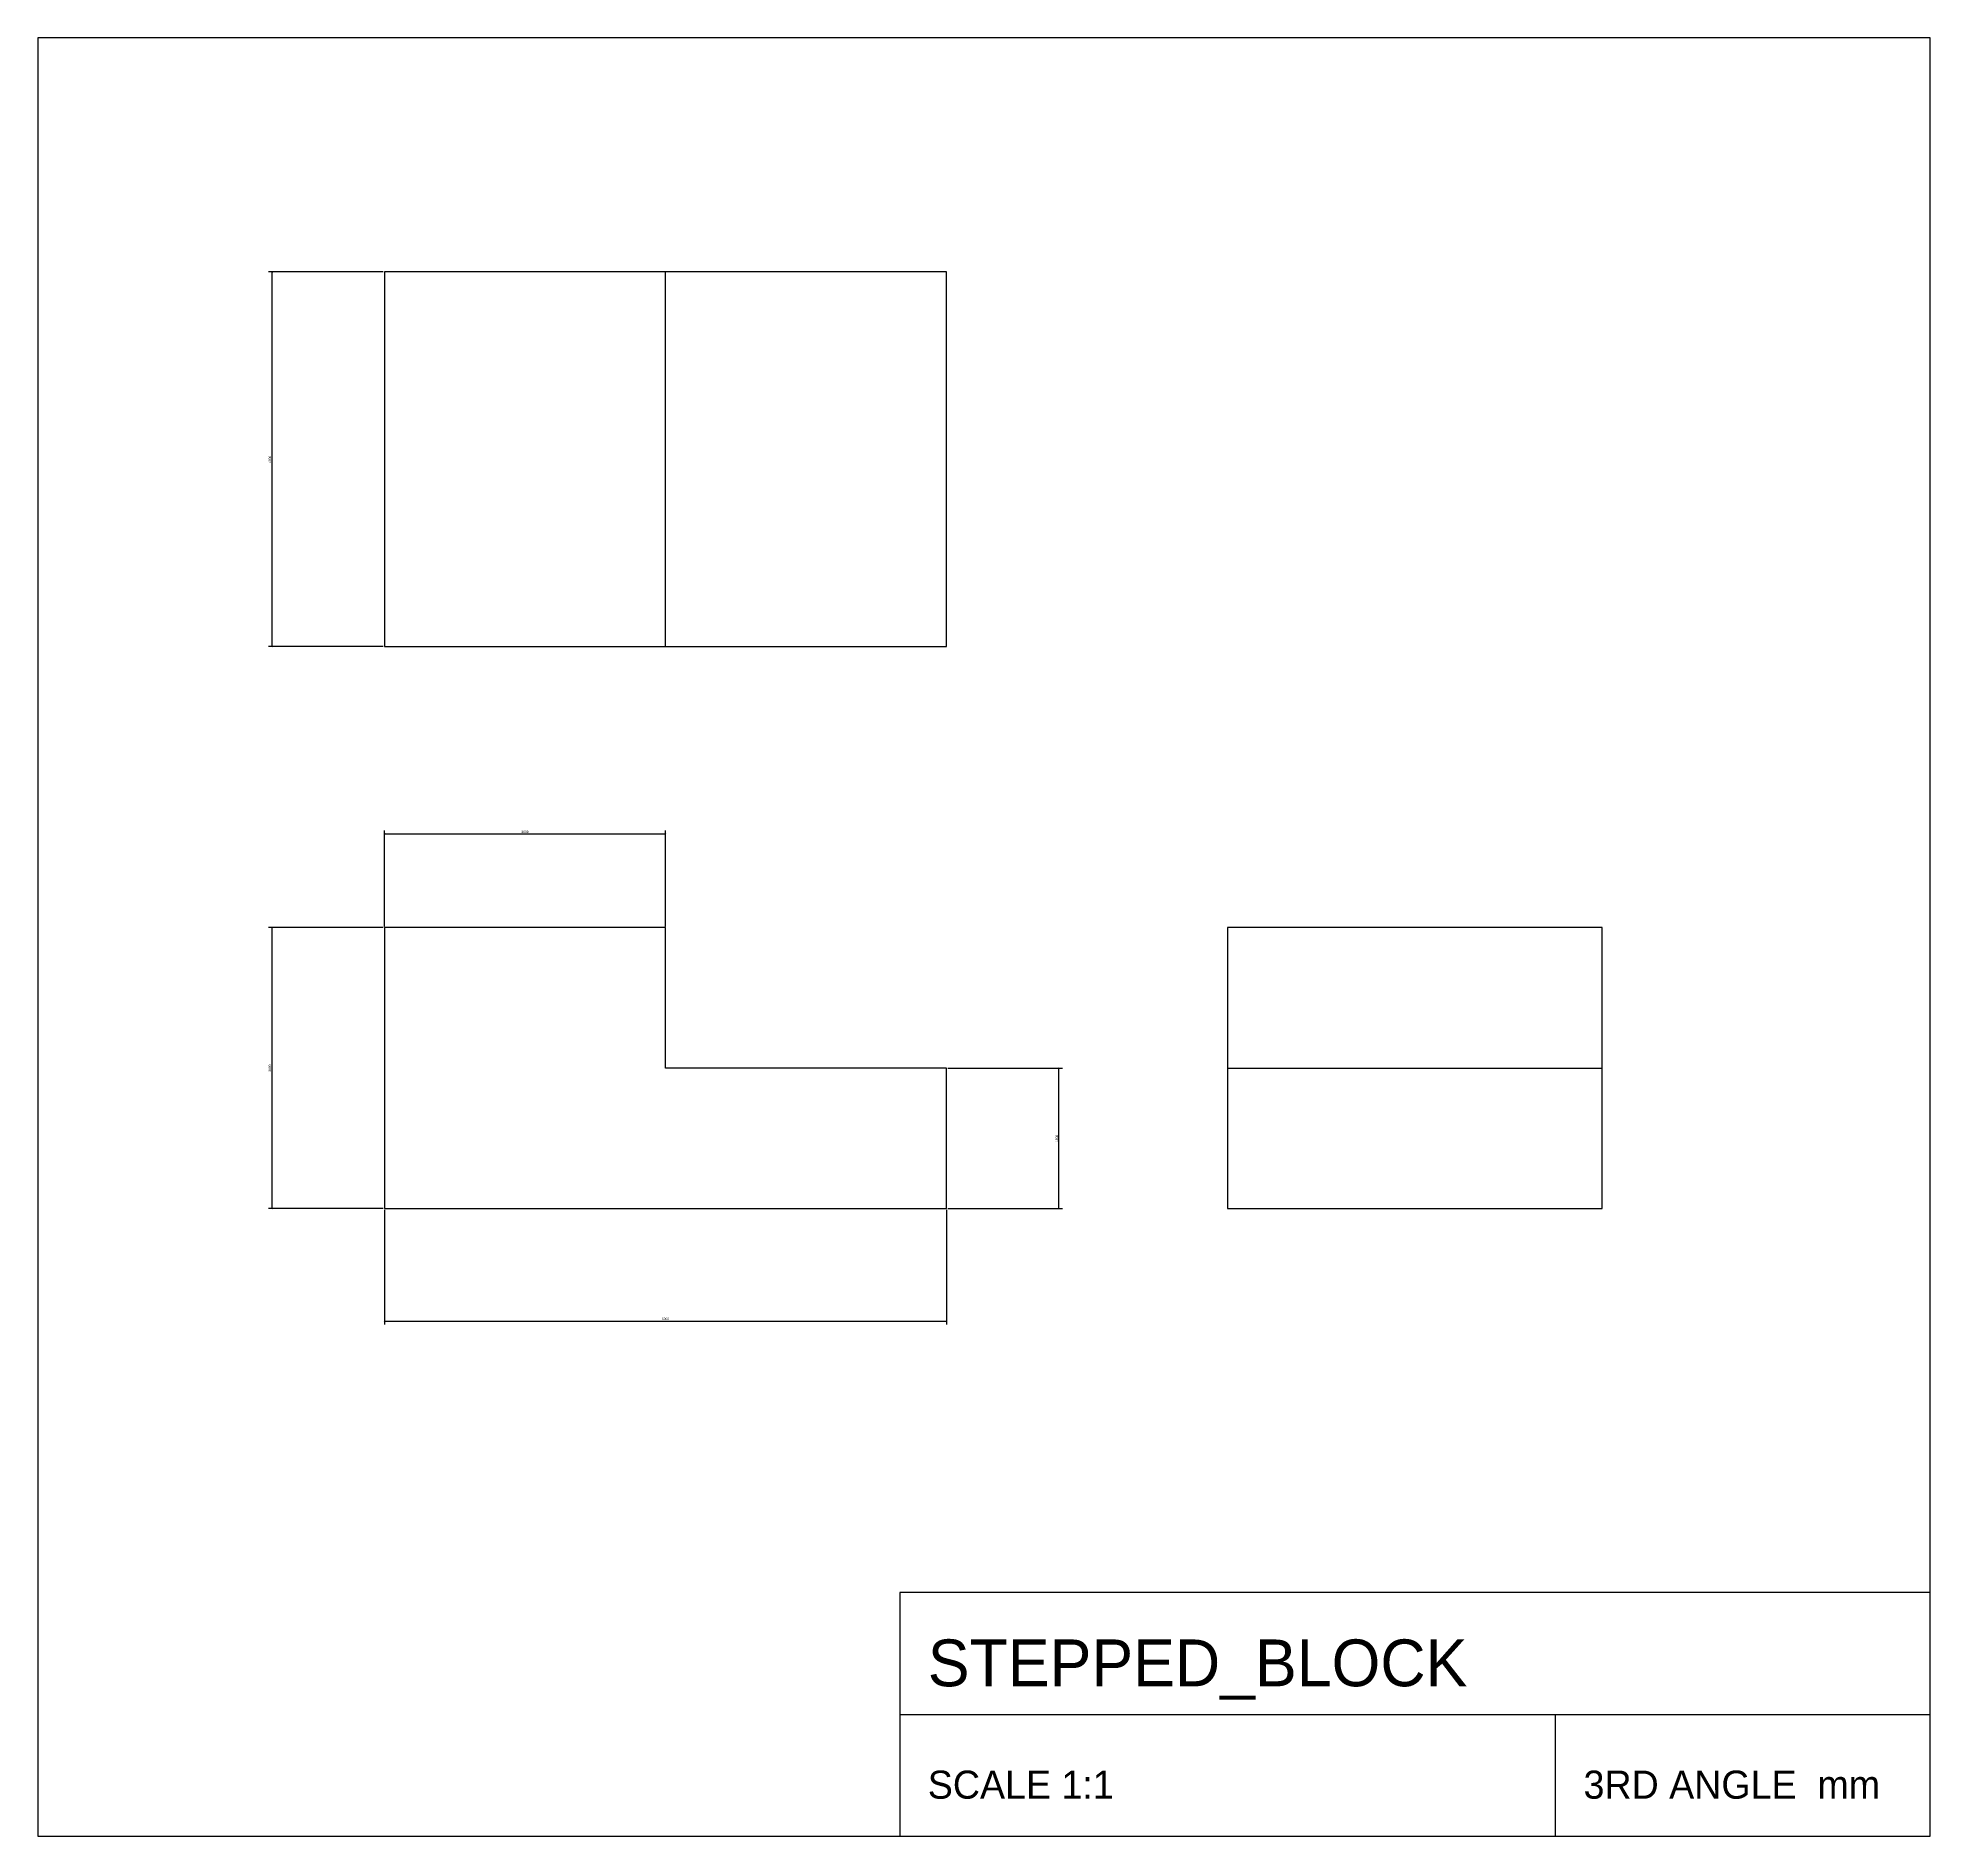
# Model space of a CAD drawing. Header units: millimetres. Extents: x -37 to 165, y -67 to 125.
import ezdxf

# ---------------------------------------------------------------- set-up
doc = ezdxf.new("R2010")
doc.units = ezdxf.units.MM
for name, color, linetype in [('DIM', 4, 'CONTINUOUS'), ('OUTLINE', 7, 'CONTINUOUS'), ('TITLE', 8, 'CONTINUOUS')]:
    doc.layers.add(name, color=color, linetype=linetype)
doc.styles.add('OpenSansCondensed-Light', font='OpenSansCondensed-Light.ttf')
doc.dimstyles.new('EZDXF', dxfattribs={"dimtxt": 0.25, "dimasz": 0.175, "dimexe": 0.375, "dimexo": 0.125, "dimgap": 0.1, "dimtad": 1, "dimlfac": 100, "dimzin": 12, "dimdsep": 46, "dimtxsty": 'OpenSansCondensed-Light', "dimblk": 'ARCHTICK', "dimcen": 2.5, "dimazin": 3, "dimtfac": 0.5, "dimtmove": 2, "dimatfit": 3})

# ---------------------------------------------------------------- blocks, each defined once
blk = doc.blocks.new('_ARCHTICK')
at = {"color": 0, "linetype": 'BYBLOCK', "const_width": 0.15}
blk.add_lwpolyline([(-0.5, -0.5), (0.5, 0.5)], dxfattribs=at)

msp = doc.modelspace()

# ---------------------------------------------------------------- linework, layer by layer
at = {"layer": 'OUTLINE'}
for p, q in [((60, 100), (0, 100)), ((0, 100), (0, 60)), ((30, 60), (30, 100)), ((60, 60), (60, 100)), ((0, 60), (60, 60)), ((30, 30), (0, 30)), ((0, 30), (0, 0)), ((30, 15), (30, 30)), ((130, 30), (90, 30)), ((90, 30), (90, 0)), ((130, 0), (130, 30)), ((60, 15), (30, 15)), ((60, 0), (60, 15)), ((90, 15), (130, 15)), ((0, 0), (60, 0)), ((90, 0), (130, 0))]:
    msp.add_line(p, q, dxfattribs=at)
at = {"layer": 'TITLE'}
for p, q in [((165, 125), (-37, 125)), ((-37, 125), (-37, -67)), ((165, -67), (165, 125)), ((165, -41), (55, -41)), ((55, -41), (55, -67)), ((165, -67), (165, -41)), ((55, -54), (165, -54)), ((125, -67), (125, -54)), ((-37, -67), (165, -67)), ((55, -67), (165, -67))]:
    msp.add_line(p, q, dxfattribs=at)

# ---------------------------------------------------------------- texts
for s, height, p in [('STEPPED_BLOCK', 5, (58, -51)), ('SCALE 1:1', 3, (58, -63)), ('3RD ANGLE  mm', 3, (128, -63))]:
    msp.add_text(s, height=height, dxfattribs=at).set_placement(p)

# ---------------------------------------------------------------- dimensions: what is measured, and where the dimension line sits
at = {"layer": 'DIM'}
for base, p1, p2 in [((-12, 60), (0, 60), (0, 100)), ((-12, 0), (0, 0), (0, 30)), ((72, 0), (60, 0), (60, 15))]:
    msp.add_linear_dim(base=base, p1=p1, p2=p2, angle=90, dimstyle='EZDXF', dxfattribs=at).render()
for base, p1, p2 in [((0, 40), (0, 30), (30, 30)), ((0, -12), (0, 0), (60, 0))]:
    msp.add_linear_dim(base=base, p1=p1, p2=p2, dimstyle='EZDXF', dxfattribs=at).render()

doc.saveas('drawing.dxf')
